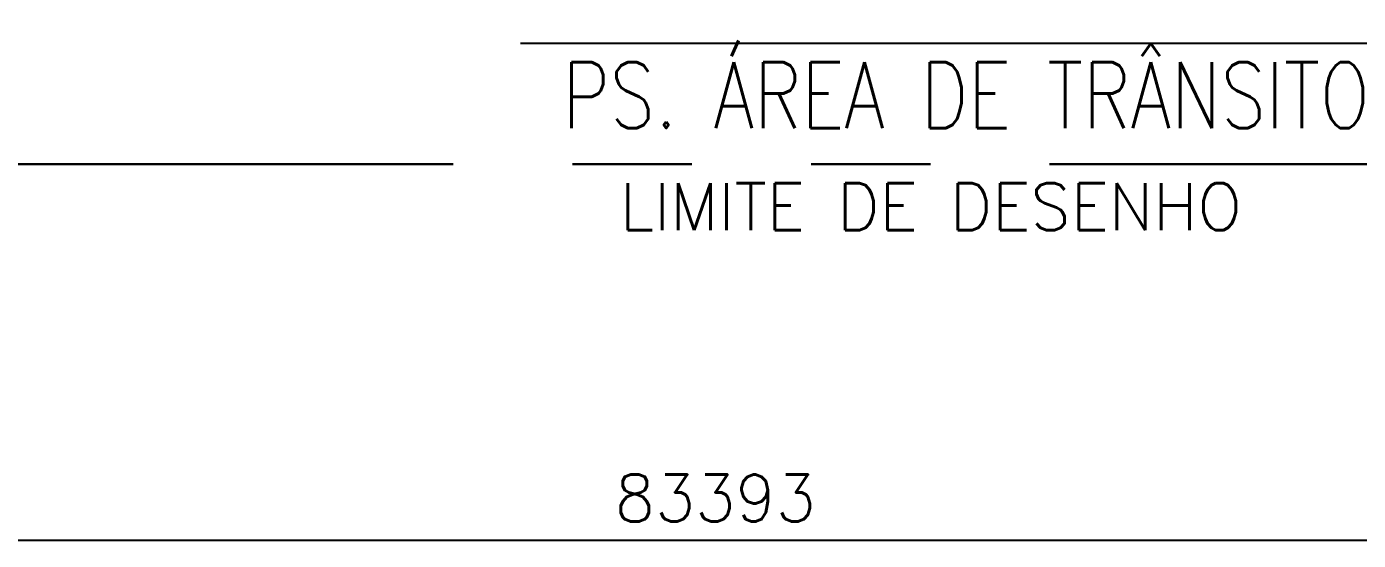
# Model space of a CAD drawing. Header units: millimetres. Extents: x 0 to 42050, y 0 to 29700.
# Drawn here: x 31424 to 34969, y 19409 to 20775 of the extents above; entities that cross this region are included whole.
import ezdxf

# ---------------------------------------------------------------- set-up
doc = ezdxf.new("R2010")
doc.units = ezdxf.units.MM
doc.header["$LTSCALE"] = 50
doc.linetypes.add('PHANTOM', pattern=[63.5, 31.75, -6.35, 6.35, -6.35, 6.35, -6.35])
for name, color, linetype in [('TDM', 2, 'Continuous'), ('TR120', 3, 'Continuous'), ('TR140', 4, 'Continuous')]:
    doc.layers.add(name, color=color, linetype=linetype)
doc.layers.add('TLM', color=1, linetype='PHANTOM', lineweight=30)
doc.styles.add('TR100', font='simplex.shx')
doc.styles.add('TR120', font='simplex.shx', dxfattribs={"height": 3})
doc.styles.add('TR140', font='simplex.shx', dxfattribs={"height": 3.5})
doc.dimstyles.new('SEG-S-1', dxfattribs={"dimscale": 50, "dimtxt": 2.5, "dimasz": 2.5, "dimexe": 1.5, "dimexo": 1.5, "dimgap": 1, "dimtad": 1, "dimdec": 0, "dimtxsty": 'TR100', "dimcen": 2.5, "dimclrd": 256, "dimclre": 256, "dimclrt": 3, "dimadec": 0, "dimazin": 0, "dimtfac": 1, "dimtdec": 0, "dimtmove": 0, "dimatfit": 3, "dimfxl": 0, "dimarcsym": 0})
doc.dimstyles.new('SEG-S-50x500', dxfattribs={"dimscale": 50, "dimtxt": 2.5, "dimasz": 2.5, "dimexe": 1.5, "dimexo": 1.5, "dimgap": 1, "dimtad": 1, "dimdec": 0, "dimlfac": 10, "dimtxsty": 'TR100', "dimcen": 2.5, "dimclrd": 256, "dimclre": 256, "dimclrt": 3, "dimadec": 0, "dimazin": 0, "dimtfac": 1, "dimtdec": 0, "dimtmove": 0, "dimatfit": 3, "dimfxl": 0, "dimarcsym": 0})

# ---------------------------------------------------------------- blocks, each defined once
blk = doc.blocks.new('*D42')
at = {"layer": 'Defpoints', "color": 0}
for p in [(55423.2, 19205.4), (63762.5, 19205.4), (63762.5, 19205.4)]:
    blk.add_point(p, dxfattribs=at)
at = {"layer": 'TDM', "lineweight": -2}
blk.add_line((55548.2, 19205.4), (63637.5, 19205.4), dxfattribs=at)
at = {"layer": 'TDM'}
for points in [[(55548.2, 19226.2), (55548.2, 19184.5), (55423.2, 19205.4)], [(63637.5, 19226.2), (63637.5, 19184.5), (63762.5, 19205.4)]]:
    blk.add_solid(points, dxfattribs=at)
at = {"layer": 'TDM', "color": 3, "insert": (59592.9, 19317.9), "char_height": 125, "attachment_point": 5, "style": 'TR100'}
blk.add_mtext('83393', dxfattribs=at)
blk = doc.blocks.new('A$C8ff1fb60')
at = {"layer": 'TLM'}
blk.add_lwpolyline([(-8242.66, 2989.4), (-8951.77, 2989.4), (-8951.77, 457.67), (2688.27, 457.67), (2688.27, 2989.4), (-7983.73, 2989.4)], dxfattribs=at)
at = {"layer": 'TR120', "style": 'TR120'}
blk.add_text('LIMITE DE DESENHO', height=125, dxfattribs=at).set_placement((-3745.75, 282.67))
at = {"layer": 'TR140', "style": 'TR140', "width": 0.8}
blk.add_text('PS. ÁREA DE TRÂNSITO', height=175, dxfattribs=at).set_placement((-3898.34, 553.66))
at = {"layer": 'TDM'}
dim = blk.add_linear_dim(base=(678.04, -542.33), p1=(-7661.29, -542.33), p2=(678.04, -542.33), dimstyle='SEG-S-50x500', dxfattribs=at)
dim.commit()
dim.dimension.update_dxf_attribs({"geometry": '*D42', "text_midpoint": (-3491.63, -429.83), "insert": (-63084.48, -19747.7)})
blk.add_leader([(-946.8, 1241.04), (-1263.82, 778.66), (-4009.91, 778.66)], dimstyle='SEG-S-1', override={"dimgap": 1, "dimtad": 0}, dxfattribs=at)

msp = doc.modelspace()

# ---------------------------------------------------------------- block references
at = {"layer": 'TDM'}
msp.add_blockref('A$C8ff1fb60', (36749.24, 19951.45), dxfattribs=at)

doc.saveas('drawing.dxf')
